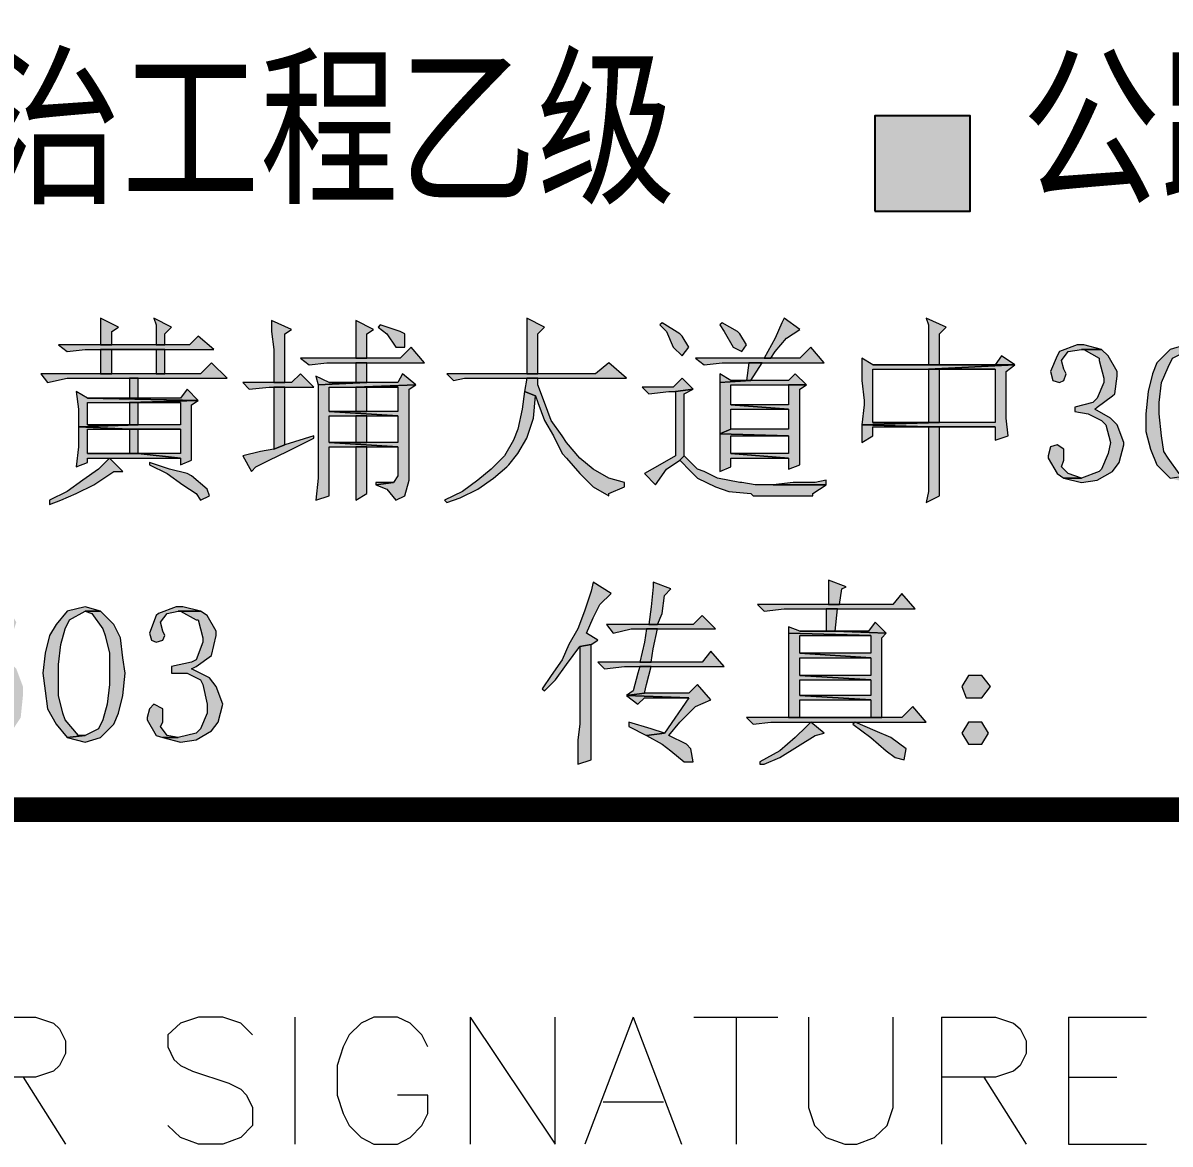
# Model space of a CAD drawing. Extents: x -9422388 to 15610651, y -1992469 to 953794.
# Drawn here: x -2433985 to -2432359, y -405087 to -403496 of the extents above; entities that cross this region are included whole.
import ezdxf

# ---------------------------------------------------------------- set-up
doc = ezdxf.new("R2010")
doc.units = 0
doc.header["$LTSCALE"] = 1000
doc.layers.add('PUB_TITLE', color=4, linetype='Continuous')
doc.styles.add('STYLE1', font='', dxfattribs={"width": 0.8})
doc.styles.get('STYLE1').set_extended_font_data('SimSun')

# ---------------------------------------------------------------- blocks, each defined once
blk = doc.blocks.new('AACI')
at = {"layer": 'PUB_TITLE'}
blk.add_hatch(color=256, dxfattribs=at).paths.add_polyline_path([(3832.3, 849.1), (3832.3, 984.1), (3697.3, 984.1), (3697.3, 849.1)])
h = blk.add_hatch(color=256, dxfattribs=at)
h.dxf.hatch_style = 1
h.paths.add_polyline_path([(2615.1, 678.2), (2624.5, 684.5), (2599.3, 697.1), (2599.3, 690.8), (2599.3, 659.3), (2615.1, 659.3)])
h.paths.add_polyline_path([(2690.6, 675), (2700, 684.5), (2674.9, 697.1), (2678, 687.6), (2678, 659.3), (2690.6, 659.3)])
h.paths.add_polyline_path([(2737.8, 671.9), (2725.2, 659.3), (2690.6, 659.3), (2678, 659.3), (2615.1, 659.3), (2599.3, 659.3), (2539.5, 659.3), (2552.1, 649.9), (2577.3, 653), (2599.3, 653), (2690.6, 653), (2759.8, 653)])
h.paths.add_polyline_path([(2615.1, 653), (2599.3, 653), (2599.3, 618.4), (2615.1, 618.4)])
h.paths.add_polyline_path([(2690.6, 653), (2678, 653), (2678, 618.4), (2690.6, 618.4)])
h.paths.add_polyline_path([(2756.7, 634.1), (2741, 618.4), (2690.6, 618.4), (2678, 618.4), (2615.1, 618.4), (2599.3, 618.4), (2514.4, 618.4), (2523.8, 605.8), (2552.1, 612.1), (2640.3, 612.1), (2652.8, 612.1), (2778.7, 612.1)])
h.paths.add_polyline_path([(2652.8, 612.1), (2640.3, 612.1), (2640.3, 583.8), (2652.8, 583.8)])
h.paths.add_polyline_path([(2580.5, 577.5), (2640.3, 577.5), (2737.8, 580.6), (2580.5, 583.8), (2564.7, 593.2), (2567.9, 568), (2567.9, 542.9), (2652.8, 546), (2580.5, 546)])
h.paths.add_polyline_path([(2652.8, 577.5), (2640.3, 577.5), (2640.3, 546), (2652.8, 546)], flags=17)
h.paths.add_polyline_path([(2728.4, 574.3), (2737.8, 580.6), (2640.3, 577.5), (2712.6, 577.5), (2712.6, 546), (2652.8, 546), (2567.9, 542.9), (2640.3, 539.7), (2712.6, 539.7), (2712.6, 505.1), (2652.8, 505.1), (2712.6, 498.8), (2712.6, 489.4), (2728.4, 495.7), (2728.4, 511.4), (2728.4, 536.6)])
h.paths.add_polyline_path([(2722.1, 596.4), (2712.6, 583.8), (2652.8, 583.8), (2640.3, 583.8), (2580.5, 583.8), (2737.8, 580.6)])
h.paths.add_polyline_path([(2580.5, 539.7), (2640.3, 539.7), (2567.9, 542.9), (2567.9, 514.5), (2564.7, 486.2), (2580.5, 492.5), (2580.5, 498.8), (2712.6, 498.8), (2652.8, 505.1), (2580.5, 505.1)])
h.paths.add_polyline_path([(2652.8, 539.7), (2640.3, 539.7), (2640.3, 505.1), (2652.8, 505.1)], flags=17)
h.paths.add_polyline_path([(2611.9, 498.8), (2596.2, 483.1), (2574.2, 467.3), (2552.1, 451.6), (2527, 439), (2527, 432.7), (2542.7, 439), (2564.7, 448.4), (2589.9, 461), (2618.2, 479.9), (2630.8, 479.9)])
h.paths.add_polyline_path([(2722.1, 476.8), (2696.9, 483.1), (2668.6, 492.5), (2668.6, 489.4), (2693.8, 476.8), (2715.8, 461), (2734.7, 448.4), (2741, 439), (2753.5, 445.3), (2750.4, 454.7), (2728.4, 473.6)])
h = blk.add_hatch(color=256, dxfattribs=at)
h.dxf.hatch_style = 1
h.paths.add_polyline_path([(2860.5, 675), (2870, 681.3), (2841.7, 693.9), (2841.7, 678.2), (2844.8, 653), (2844.8, 605.8), (2860.5, 605.8)])
h.paths.add_polyline_path([(2882.6, 618.4), (2870, 605.8), (2860.5, 605.8), (2844.8, 605.8), (2800.8, 605.8), (2810.2, 596.4), (2838.5, 599.5), (2844.8, 599.5), (2860.5, 599.5), (2901.5, 599.5)])
h.paths.add_polyline_path([(2860.5, 599.5), (2844.8, 599.5), (2844.8, 511.4), (2860.5, 517.7)])
h.paths.add_polyline_path([(2901.5, 527.1), (2901.5, 530.3), (2860.5, 517.7), (2844.8, 511.4), (2825.9, 508.2), (2800.8, 501.9), (2813.3, 479.9), (2819.6, 486.2), (2838.5, 495.7), (2863.7, 508.2)])
h.paths.add_polyline_path([(3039.9, 656.2), (3024.2, 640.4), (2977, 640.4), (2961.3, 640.4), (2882.6, 640.4), (2895.2, 631), (2920.3, 634.1), (2961.3, 634.1), (2977, 634.1), (3058.8, 634.1)])
h.paths.add_polyline_path([(2977, 675), (2986.4, 681.3), (2961.3, 693.9), (2961.3, 690.8), (2961.3, 662.4), (2961.3, 640.4), (2977, 640.4)])
h.paths.add_polyline_path([(3030.5, 675), (3024.2, 678.2), (2995.9, 687.6), (2992.7, 684.5), (3005.3, 675), (3017.9, 656.2), (3030.5, 656.2)])
h.paths.add_polyline_path([(2977, 634.1), (2961.3, 634.1), (2961.3, 605.8), (2977, 605.8)])
h.paths.add_polyline_path([(2977, 605.8), (2923.5, 605.8), (2904.6, 615.2), (2907.8, 602.7)], flags=17)
h.paths.add_polyline_path([(2923.5, 599.5), (2961.3, 599.5), (3046.2, 602.7), (3027.3, 618.4), (3021, 605.8), (2977, 605.8), (2907.8, 602.7), (2907.8, 580.6), (2907.8, 476.8), (2907.8, 470.5), (2904.6, 439), (2923.5, 445.3), (2923.5, 514.5), (2961.3, 514.5), (2977, 514.5), (3021, 514.5), (2923.5, 520.8), (2923.5, 558.6), (2961.3, 558.6), (2977, 558.6), (3021, 558.6), (2923.5, 564.9)])
h.paths.add_polyline_path([(3036.8, 596.4), (3046.2, 602.7), (2961.3, 599.5), (3021, 599.5), (3021, 564.9), (2977, 564.9), (2961.3, 564.9), (2923.5, 564.9), (3021, 558.6), (3021, 520.8), (2977, 520.8), (2961.3, 520.8), (2923.5, 520.8), (3021, 514.5), (3021, 473.6), (3014.8, 464.2), (2989.6, 461), (3005.3, 454.7), (3017.9, 439), (3030.5, 445.3), (3036.8, 467.3)], flags=17)
h.paths.add_polyline_path([(2977, 599.5), (2961.3, 599.5), (2961.3, 564.9), (2977, 564.9)], flags=16)
h.paths.add_polyline_path([(2977, 558.6), (2961.3, 558.6), (2961.3, 520.8), (2977, 520.8)], flags=16)
h.paths.add_polyline_path([(2977, 514.5), (2961.3, 514.5), (2961.3, 495.7), (2961.3, 467.3), (2961.3, 439), (2977, 448.4), (2977, 457.9), (2977, 486.2)], flags=16)
h.paths.add_polyline_path([(3014.8, 464.2), (2989.6, 464.2), (2989.6, 461)], flags=16)
h = blk.add_hatch(color=256, dxfattribs=at)
h.dxf.hatch_style = 1
h.paths.add_polyline_path([(3219.3, 675), (3228.7, 684.5), (3203.6, 697.1), (3203.6, 681.3), (3203.6, 653), (3203.6, 618.4), (3219.3, 618.4)])
h.paths.add_polyline_path([(3320, 634.1), (3301.1, 618.4), (3219.3, 618.4), (3203.6, 618.4), (3090.3, 618.4), (3099.7, 608.9), (3115.5, 612.1), (3203.6, 612.1), (3219.3, 612.1), (3345.2, 612.1)])
h.paths.add_polyline_path([(3219.3, 612.1), (3203.6, 612.1), (3200.4, 593.2), (3216.2, 586.9), (3219.3, 577.5), (3228.7, 552.3), (3241.3, 530.3), (3253.9, 505.1), (3260.2, 498.8), (3279.1, 476.8), (3298, 457.9), (3320, 445.3), (3320, 448.4), (3342, 457.9), (3342, 464.2), (3320, 470.5), (3298, 483.1), (3279.1, 498.8), (3260.2, 520.8), (3253.9, 530.3), (3238.2, 552.3), (3228.7, 577.5), (3219.3, 602.7)])
h.paths.add_polyline_path([(3216.2, 586.9), (3200.4, 593.2), (3197.3, 568), (3191, 539.7), (3184.7, 524), (3172.1, 501.9), (3153.2, 483.1), (3134.3, 467.3), (3112.3, 451.6), (3087.1, 439), (3090.3, 435.9), (3109.2, 442.2), (3134.3, 454.7), (3156.4, 470.5), (3175.2, 486.2), (3178.4, 489.4), (3191, 505.1), (3203.6, 527.1), (3213, 555.4)])
h = blk.add_hatch(color=256, dxfattribs=at)
h.dxf.hatch_style = 1
h.paths.add_polyline_path([(3505.7, 675), (3502.5, 678.2), (3480.5, 690.8), (3477.4, 687.6), (3483.7, 678.2), (3496.2, 656.2), (3508.8, 649.9), (3515.1, 659.3)])
h.paths.add_polyline_path([(3571.8, 668.7), (3590.7, 681.3), (3568.6, 697.1), (3565.5, 690.8), (3556, 668.7), (3540.3, 640.4), (3549.7, 640.4), (3556, 649.9)])
h.paths.add_polyline_path([(3606.4, 656.2), (3590.7, 640.4), (3549.7, 640.4), (3540.3, 640.4), (3442.7, 640.4), (3455.3, 631), (3480.5, 634.1), (3518.3, 634.1), (3537.2, 634.1), (3625.3, 634.1)])
h.paths.add_polyline_path([(3423.9, 671.9), (3420.7, 675), (3395.5, 690.8), (3392.4, 687.6), (3401.8, 678.2), (3411.3, 656.2), (3423.9, 643.6), (3433.3, 656.2)])
h.paths.add_polyline_path([(3423.9, 612.1), (3411.3, 599.5), (3367.2, 599.5), (3376.7, 590.1), (3405, 593.2), (3414.4, 593.2), (3439.6, 596.4)])
h.paths.add_polyline_path([(3427, 590.1), (3439.6, 596.4), (3414.4, 593.2), (3414.4, 501.9), (3392.4, 489.4), (3370.4, 476.8), (3386.1, 461), (3401.8, 483.1), (3420.7, 495.7), (3427, 501.9)])
h.paths.add_polyline_path([(3427, 501.9), (3420.7, 495.7), (3436.5, 479.9), (3445.9, 470.5), (3471.1, 457.9), (3490, 451.6), (3521.4, 448.4), (3524.6, 445.3), (3549.7, 445.3), (3578.1, 445.3), (3609.5, 445.3), (3609.5, 448.4), (3628.4, 461), (3552.9, 461), (3527.7, 461), (3508.8, 464.2), (3505.7, 464.2), (3474.2, 470.5), (3455.3, 479.9), (3445.9, 483.1)])
h.paths.add_polyline_path([(3493.1, 530.3), (3574.9, 530.3), (3477.4, 533.4), (3477.4, 508.2), (3477.4, 479.9), (3493.1, 486.2), (3493.1, 498.8), (3574.9, 498.8), (3493.1, 505.1)])
h.paths.add_polyline_path([(3493.1, 568), (3574.9, 568), (3493.1, 574.3), (3493.1, 602.7), (3574.9, 602.7), (3600.1, 602.7), (3584.4, 618.4), (3574.9, 608.9), (3521.4, 608.9), (3477.4, 605.8), (3477.4, 577.5), (3477.4, 549.2), (3477.4, 533.4), (3493.1, 539.7)])
h.paths.add_polyline_path([(3477.4, 618.4), (3477.4, 605.8), (3521.4, 608.9), (3493.1, 608.9)], flags=17)
h.paths.add_polyline_path([(3590.7, 596.4), (3600.1, 602.7), (3574.9, 602.7), (3574.9, 574.3), (3493.1, 574.3), (3574.9, 568), (3574.9, 539.7), (3493.1, 539.7), (3477.4, 533.4), (3574.9, 530.3), (3574.9, 505.1), (3493.1, 505.1), (3574.9, 498.8), (3574.9, 483.1), (3590.7, 489.4), (3590.7, 492.5), (3590.7, 517.7), (3590.7, 546)])
h.paths.add_polyline_path([(3628.4, 467.3), (3612.7, 464.2), (3581.2, 464.2), (3552.9, 461), (3628.4, 461)], flags=17)
h = blk.add_hatch(color=256, dxfattribs=at)
h.dxf.hatch_style = 1
h.paths.add_polyline_path([(3788.9, 675), (3798.4, 684.5), (3770, 697.1), (3773.2, 687.6), (3773.2, 662.4), (3773.2, 631), (3788.9, 631)])
h.paths.add_polyline_path([(3895.9, 631), (3788.9, 631), (3694.5, 631), (3678.8, 640.4), (3678.8, 634.1), (3678.8, 608.9), (3681.9, 580.6), (3681.9, 574.3), (3678.8, 546), (3788.9, 549.2), (3694.5, 549.2), (3694.5, 624.7), (3773.2, 624.7)])
h.paths.add_polyline_path([(3895.9, 631), (3773.2, 624.7), (3867.6, 624.7), (3867.6, 549.2), (3788.9, 549.2), (3678.8, 546), (3773.2, 542.9), (3867.6, 542.9), (3867.6, 524), (3886.5, 530.3), (3883.3, 555.4), (3883.3, 621.5)])
h.paths.add_polyline_path([(3877, 643.6), (3867.6, 631), (3895.9, 631)])
h.paths.add_polyline_path([(3788.9, 624.7), (3773.2, 624.7), (3773.2, 549.2), (3788.9, 549.2)], flags=17)
h.paths.add_polyline_path([(3788.9, 542.9), (3773.2, 542.9), (3773.2, 505.1), (3773.2, 473.6), (3773.2, 451.6), (3770, 435.9), (3788.9, 445.3), (3788.9, 451.6), (3788.9, 473.6), (3788.9, 501.9)])
h.paths.add_polyline_path([(3694.5, 542.9), (3773.2, 542.9), (3678.8, 546), (3678.8, 520.8), (3694.5, 530.3)])
h = blk.add_hatch(color=256, dxfattribs=at)
h.dxf.hatch_style = 1
h.paths.add_polyline_path([(4040.7, 621.5), (4028.1, 643.6), (4018.7, 653), (3993.5, 653), (4015.5, 640.4), (4015.5, 637.3), (4021.8, 612.1), (4021.8, 605.8), (4012.4, 583.8), (4006.1, 577.5), (3980.9, 571.2), (3980.9, 564.9), (3999.8, 561.7), (4018.7, 552.3), (4024.9, 546), (4031.2, 520.8), (4028.1, 505.1), (4018.7, 483.1), (4015.5, 479.9), (3990.3, 470.5), (3965.2, 470.5), (3990.3, 464.2), (4012.4, 467.3), (4034.4, 479.9), (4043.8, 492.5), (4050.1, 517.7), (4050.1, 520.8), (4040.7, 546), (4031.2, 555.4), (4009.2, 568), (4012.4, 571.2), (4034.4, 586.9), (4037.5, 590.1), (4040.7, 615.2)])
h.paths.add_polyline_path([(3962, 637.3), (3971.4, 649.9), (3990.3, 653), (4018.7, 653), (3993.5, 659.3), (3984, 659.3), (3958.9, 649.9), (3955.7, 643.6), (3946.3, 621.5), (3949.4, 608.9), (3958.9, 605.8), (3965.2, 608.9), (3968.3, 618.4), (3965.2, 624.7)])
h.paths.add_polyline_path([(3965.2, 495.7), (3965.2, 505.1), (3965.2, 511.4), (3955.7, 517.7), (3946.3, 514.5), (3943.1, 501.9), (3943.1, 498.8), (3955.7, 476.8), (3965.2, 470.5), (3990.3, 470.5), (3971.4, 476.8), (3962, 486.2)])
h.paths.add_polyline_path([(4103.6, 530.3), (4100.5, 561.7), (4100.5, 577.5), (4103.6, 605.8), (4113.1, 627.8), (4119.4, 640.4), (4138.2, 649.9), (4163.4, 653), (4138.2, 659.3), (4116.2, 653), (4097.3, 634.1), (4091, 618.4), (4084.7, 593.2), (4081.6, 561.7), (4081.6, 536.6), (4087.9, 511.4), (4097.3, 489.4), (4116.2, 470.5), (4138.2, 473.6), (4128.8, 476.8), (4113.1, 498.8), (4106.8, 508.2)])
h.paths.add_polyline_path([(4194.9, 561.7), (4194.9, 586.9), (4188.6, 612.1), (4179.2, 634.1), (4163.4, 653), (4138.2, 649.9), (4150.8, 646.7), (4166.6, 627.8), (4169.7, 618.4), (4172.9, 593.2), (4176, 561.7), (4176, 549.2), (4172.9, 520.8), (4166.6, 498.8), (4157.1, 486.2), (4138.2, 473.6), (4116.2, 470.5), (4138.2, 464.2), (4160.3, 470.5), (4179.2, 492.5), (4185.4, 508.2), (4191.7, 533.4)])
h.paths.add_polyline_path([(4238.9, 599.5), (4242.1, 615.2), (4248.4, 637.3), (4254.7, 643.6), (4276.7, 653), (4301.9, 653), (4276.7, 659.3), (4257.8, 656.2), (4235.8, 640.4), (4226.4, 624.7), (4223.2, 596.4), (4223.2, 574.3), (4235.8, 552.3), (4245.2, 546), (4270.4, 539.7), (4273.6, 539.7), (4298.7, 546), (4301.9, 549.2), (4273.6, 549.2), (4270.4, 549.2), (4248.4, 561.7), (4245.2, 571.2)])
h.paths.add_polyline_path([(4336.5, 590.1), (4330.2, 615.2), (4320.8, 637.3), (4301.9, 653), (4289.3, 653), (4308.2, 637.3), (4314.5, 621.5), (4317.6, 593.2), (4314.5, 590.1), (4305, 564.9), (4298.7, 558.6), (4273.6, 549.2), (4301.9, 549.2), (4317.6, 568), (4336.5, 574.3)])
h.paths.add_polyline_path([(4336.5, 574.3), (4317.6, 568), (4314.5, 539.7), (4308.2, 514.5), (4301.9, 492.5), (4289.3, 479.9), (4267.3, 470.5), (4276.7, 467.3), (4301.9, 476.8), (4317.6, 495.7), (4327.1, 517.7), (4333.4, 542.9)])
h = blk.add_hatch(color=256, dxfattribs=at)
h.dxf.hatch_style = 1
h.paths.add_polyline_path([(3537.2, 634.1), (3518.3, 634.1), (3515.1, 608.9), (3521.4, 608.9)])
h = blk.add_hatch(color=256, dxfattribs=at)
h.dxf.hatch_style = 1
h.paths.add_polyline_path([(3848.7, 190.4), (3829.8, 190.4), (3820.4, 174.7), (3826.7, 158.9), (3848.7, 158.9), (3861.3, 174.7)])
h.paths.add_polyline_path([(3848.7, 124.3), (3829.8, 124.3), (3820.4, 108.6), (3829.8, 92.8), (3848.7, 92.8), (3858.2, 108.6)])
h.paths.add_polyline_path([(3631.6, 325.7), (3631.6, 319.4), (3631.6, 291.1), (3647.3, 291.1), (3650.5, 313.1), (3656.7, 316.3)])
h.paths.add_polyline_path([(3735.4, 306.8), (3722.8, 291.1), (3647.3, 291.1), (3631.6, 291.1), (3530.9, 291.1), (3540.3, 281.7), (3568.6, 284.8), (3628.4, 284.8), (3644.2, 284.8), (3754.3, 284.8)])
h.paths.add_polyline_path([(3644.2, 284.8), (3628.4, 284.8), (3628.4, 253.3), (3590.7, 253.3), (3641, 253.3)])
h.paths.add_polyline_path([(3697.7, 265.9), (3688.2, 253.3), (3641, 253.3), (3713.4, 250.2)])
h.paths.add_polyline_path([(3574.9, 259.6), (3574.9, 250.2), (3691.4, 247), (3691.4, 221.9), (3590.7, 221.9), (3691.4, 215.6), (3691.4, 190.4), (3590.7, 190.4), (3691.4, 184.1), (3691.4, 162.1), (3590.7, 162.1), (3691.4, 155.8), (3691.4, 130.6), (3590.7, 130.6), (3574.9, 130.6), (3707.1, 130.6), (3707.1, 243.9), (3713.4, 250.2), (3641, 253.3), (3590.7, 253.3)])
h.paths.add_polyline_path([(3574.9, 250.2), (3574.9, 231.3), (3574.9, 206.1), (3574.9, 171.5), (3574.9, 130.6), (3590.7, 130.6), (3590.7, 155.8), (3691.4, 155.8), (3590.7, 162.1), (3590.7, 184.1), (3691.4, 184.1), (3590.7, 190.4), (3590.7, 215.6), (3691.4, 215.6), (3590.7, 221.9), (3590.7, 247), (3691.4, 247)], flags=17)
h.paths.add_polyline_path([(3751.2, 146.3), (3735.4, 130.6), (3707.1, 130.6), (3574.9, 130.6), (3515.1, 130.6), (3524.6, 121.2), (3549.7, 124.3), (3770, 124.3)])
h.paths.add_polyline_path([(3606.4, 124.3), (3600.1, 118), (3584.4, 102.3), (3562.3, 83.4), (3534, 67.7), (3534, 64.5), (3540.3, 64.5), (3562.3, 74), (3587.5, 89.7), (3612.7, 105.4), (3625.3, 108.6)])
h.paths.add_polyline_path([(3669.3, 124.3), (3666.2, 121.2), (3691.4, 102.3), (3713.4, 83.4), (3726, 74), (3738.6, 70.8), (3741.7, 86.5), (3719.7, 102.3), (3697.7, 111.7)])
h = blk.add_hatch(color=256, dxfattribs=at)
h.dxf.hatch_style = 1
h.paths.add_polyline_path([(2715.8, 287.9), (2706.3, 287.9), (2681.2, 278.5), (2678, 275.4), (2668.6, 250.2), (2671.7, 240.7), (2678, 237.6), (2687.5, 240.7), (2690.6, 247), (2687.5, 253.3), (2684.3, 265.9), (2693.8, 278.5), (2709.5, 281.7), (2741, 281.7)])
h.paths.add_polyline_path([(2741, 281.7), (2709.5, 281.7), (2712.6, 281.7), (2734.7, 269.1), (2737.8, 269.1), (2744.1, 243.9), (2744.1, 237.6), (2734.7, 212.4), (2728.4, 209.3), (2700, 203), (2700, 193.5), (2722.1, 193.5), (2741, 184.1), (2744.1, 177.8), (2750.4, 149.5), (2750.4, 136.9), (2741, 114.9), (2734.7, 108.6), (2709.5, 102.3), (2687.5, 102.3), (2712.6, 96), (2734.7, 99.1), (2756.7, 111.7), (2766.1, 124.3), (2772.4, 149.5), (2763, 174.7), (2753.5, 187.2), (2728.4, 199.8), (2734.7, 203), (2756.7, 218.7), (2763, 247), (2763, 253.3), (2750.4, 275.4)])
h.paths.add_polyline_path([(2674.9, 149.5), (2668.6, 143.2), (2665.4, 130.6), (2665.4, 127.4), (2678, 105.4), (2687.5, 102.3), (2709.5, 102.3), (2693.8, 105.4), (2684.3, 118), (2687.5, 124.3), (2687.5, 133.7), (2687.5, 143.2)])
h.paths.add_polyline_path([(2577.3, 287.9), (2552.1, 281.7), (2536.4, 262.8), (2527, 247), (2520.7, 221.9), (2517.5, 193.5), (2520.7, 168.4), (2523.8, 143.2), (2536.4, 121.2), (2552.1, 102.3), (2577.3, 105.4), (2567.9, 105.4), (2549, 127.4), (2545.8, 136.9), (2539.5, 162.1), (2539.5, 193.5), (2539.5, 206.1), (2542.7, 234.4), (2549, 256.5), (2555.3, 269.1), (2577.3, 281.7), (2599.3, 281.7)])
h.paths.add_polyline_path([(2599.3, 281.7), (2577.3, 281.7), (2586.8, 278.5), (2602.5, 256.5), (2605.6, 247), (2611.9, 221.9), (2611.9, 193.5), (2611.9, 177.8), (2608.8, 149.5), (2602.5, 127.4), (2596.2, 114.9), (2577.3, 105.4), (2552.1, 102.3), (2577.3, 96), (2599.3, 102.3), (2618.2, 121.2), (2624.5, 136.9), (2630.8, 162.1), (2634, 193.5), (2630.8, 215.6), (2627.7, 243.9), (2618.2, 262.8)])
h.paths.add_polyline_path([(2445.1, 287.9), (2438.8, 287.9), (2442, 281.7), (2454.6, 278.5), (2457.7, 272.2), (2457.7, 269.1), (2457.7, 262.8), (2460.9, 256.5), (2467.2, 250.2), (2476.6, 256.5), (2479.8, 265.9), (2470.3, 281.7)])
h.paths.add_polyline_path([(2438.8, 287.9), (2413.7, 281.7), (2394.8, 262.8), (2385.3, 240.7), (2379.1, 215.6), (2375.9, 184.1), (2397.9, 190.4), (2397.9, 221.9), (2401.1, 247), (2410.5, 265.9), (2420, 275.4), (2442, 281.7)])
h.paths.add_polyline_path([(2438.8, 218.7), (2416.8, 212.4), (2413.7, 209.3), (2438.8, 206.1), (2460.9, 193.5), (2467.2, 187.2), (2473.5, 162.1), (2470.3, 133.7), (2464, 114.9), (2460.9, 111.7), (2438.8, 102.3), (2410.5, 102.3), (2435.7, 96), (2451.4, 96), (2473.5, 111.7), (2486, 130.6), (2489.2, 162.1), (2489.2, 174.7), (2479.8, 199.8), (2467.2, 212.4)])
h.paths.add_polyline_path([(2413.7, 209.3), (2397.9, 190.4), (2375.9, 184.1), (2375.9, 165.2), (2382.2, 140), (2391.6, 118), (2410.5, 102.3), (2438.8, 102.3), (2429.4, 102.3), (2407.4, 121.2), (2397.9, 143.2), (2397.9, 171.5), (2401.1, 180.9), (2416.8, 199.8), (2438.8, 206.1)])
h.paths.add_polyline_path([(2303.5, 287.9), (2297.2, 287.9), (2284.6, 275.4), (2262.6, 272.2), (2253.2, 272.2), (2253.2, 265.9), (2272.1, 265.9), (2281.5, 262.8), (2284.6, 256.5), (2284.6, 121.2), (2278.3, 108.6), (2262.6, 105.4), (2253.2, 105.4), (2253.2, 96), (2335, 96), (2335, 105.4), (2322.4, 105.4), (2306.7, 108.6), (2303.5, 121.2)])
h.paths.add_polyline_path([(2146.2, 287.9), (2136.7, 287.9), (2114.7, 278.5), (2108.4, 275.4), (2099, 250.2), (2102.1, 240.7), (2111.6, 237.6), (2117.8, 240.7), (2121, 247), (2117.8, 253.3), (2117.8, 265.9), (2124.1, 278.5), (2143, 281.7), (2171.3, 281.7)])
h.paths.add_polyline_path([(2171.3, 281.7), (2143, 281.7), (2146.2, 281.7), (2168.2, 269.1), (2174.5, 243.9), (2174.5, 237.6), (2165.1, 212.4), (2158.8, 209.3), (2133.6, 203), (2133.6, 193.5), (2152.5, 193.5), (2174.5, 184.1), (2177.6, 177.8), (2183.9, 149.5), (2183.9, 136.9), (2174.5, 114.9), (2168.2, 108.6), (2143, 102.3), (2117.8, 102.3), (2143, 96), (2165.1, 99.1), (2187.1, 111.7), (2196.5, 124.3), (2202.8, 149.5), (2193.4, 174.7), (2187.1, 187.2), (2161.9, 199.8), (2168.2, 203), (2187.1, 218.7), (2190.2, 218.7), (2196.5, 247), (2196.5, 253.3), (2180.8, 275.4)])
h.paths.add_polyline_path([(2108.4, 149.5), (2099, 143.2), (2095.8, 130.6), (2095.8, 127.4), (2111.6, 105.4), (2117.8, 102.3), (2143, 102.3), (2124.1, 105.4), (2114.7, 118), (2117.8, 124.3), (2121, 133.7), (2117.8, 143.2)])
h.paths.add_polyline_path([(2007.7, 287.9), (1985.7, 281.7), (1966.8, 262.8), (1960.5, 247), (1951.1, 221.9), (1951.1, 193.5), (1951.1, 168.4), (1957.3, 143.2), (1966.8, 121.2), (1985.7, 102.3), (2007.7, 105.4), (1998.3, 105.4), (1982.5, 127.4), (1976.2, 136.9), (1973.1, 162.1), (1969.9, 193.5), (1969.9, 206.1), (1973.1, 234.4), (1982.5, 256.5), (1988.8, 269.1), (2007.7, 281.7), (2029.7, 281.7)])
h.paths.add_polyline_path([(2029.7, 281.7), (2007.7, 281.7), (2020.3, 278.5), (2036, 256.5), (2039.2, 247), (2042.3, 221.9), (2045.5, 193.5), (2045.5, 177.8), (2042.3, 149.5), (2036, 127.4), (2026.6, 114.9), (2007.7, 105.4), (1985.7, 102.3), (2007.7, 96), (2029.7, 102.3), (2048.6, 121.2), (2054.9, 136.9), (2061.2, 162.1), (2064.3, 193.5), (2064.3, 215.6), (2058.1, 243.9), (2048.6, 262.8)])
h.paths.add_polyline_path([(1866.1, 287.9), (1847.2, 287.9), (1825.2, 275.4), (1818.9, 269.1), (1812.6, 243.9), (1822, 218.7), (1822, 215.6), (1844.1, 199.8), (1834.6, 193.5), (1815.7, 174.7), (1812.6, 168.4), (1806.3, 143.2), (1809.4, 130.6), (1825.2, 108.6), (1837.8, 99.1), (1866.1, 102.3), (1856.6, 102.3), (1834.6, 111.7), (1831.5, 118), (1822, 143.2), (1822, 146.3), (1831.5, 171.5), (1831.5, 174.7), (1850.3, 193.5), (1885, 199.8), (1891.3, 203), (1875.5, 203), (1859.8, 209.3), (1840.9, 225), (1837.8, 225), (1828.3, 247), (1834.6, 272.2), (1840.9, 275.4), (1866.1, 281.7), (1891.3, 284.8)])
h.paths.add_polyline_path([(1891.3, 284.8), (1866.1, 281.7), (1872.4, 281.7), (1894.4, 269.1), (1903.8, 243.9), (1894.4, 218.7), (1875.5, 203), (1891.3, 203), (1910.1, 218.7), (1919.6, 243.9), (1916.4, 253.3), (1903.8, 275.4)])
h.paths.add_polyline_path([(1885, 199.8), (1850.3, 193.5), (1872.4, 184.1), (1891.3, 168.4), (1897.6, 165.2), (1903.8, 140), (1903.8, 136.9), (1894.4, 111.7), (1891.3, 108.6), (1866.1, 102.3), (1837.8, 99.1), (1862.9, 96), (1881.8, 96), (1903.8, 108.6), (1913.3, 121.2), (1919.6, 146.3), (1919.6, 149.5), (1910.1, 174.7), (1907, 180.9)])
h.paths.add_polyline_path([(1721.3, 287.9), (1711.9, 287.9), (1686.7, 278.5), (1683.6, 275.4), (1674.1, 250.2), (1677.3, 240.7), (1683.6, 237.6), (1693, 240.7), (1696.1, 247), (1693, 253.3), (1689.8, 265.9), (1699.3, 278.5), (1715, 281.7), (1746.5, 281.7)])
h.paths.add_polyline_path([(1746.5, 281.7), (1715, 281.7), (1721.3, 281.7), (1740.2, 269.1), (1743.3, 269.1), (1749.6, 243.9), (1749.6, 237.6), (1740.2, 212.4), (1733.9, 209.3), (1708.7, 203), (1708.7, 193.5), (1727.6, 193.5), (1746.5, 184.1), (1752.8, 177.8), (1755.9, 149.5), (1755.9, 136.9), (1746.5, 114.9), (1743.3, 108.6), (1715, 102.3), (1693, 102.3), (1718.2, 96), (1740.2, 99.1), (1762.2, 111.7), (1771.7, 124.3), (1778, 149.5), (1768.5, 174.7), (1759.1, 187.2), (1733.9, 199.8), (1740.2, 203), (1762.2, 218.7), (1768.5, 247), (1768.5, 253.3), (1755.9, 275.4)])
h.paths.add_polyline_path([(1680.4, 149.5), (1674.1, 143.2), (1671, 130.6), (1671, 127.4), (1683.6, 105.4), (1693, 102.3), (1715, 102.3), (1699.3, 105.4), (1689.8, 118), (1693, 124.3), (1693, 133.7), (1693, 143.2)])
h.paths.add_polyline_path([(1529.4, 322.6), (1523.1, 316.3), (1532.5, 303.7), (1548.2, 281.7), (1560.8, 259.6), (1567.1, 247), (1573.4, 221.9), (1573.4, 193.5), (1573.4, 184.1), (1570.3, 155.8), (1560.8, 130.6), (1554.5, 118), (1541.9, 96), (1523.1, 74), (1529.4, 67.7), (1545.1, 83.4), (1560.8, 105.4), (1573.4, 127.4), (1579.7, 143.2), (1586, 168.4), (1589.1, 193.5), (1589.1, 209.3), (1582.9, 237.6), (1573.4, 262.8), (1564, 278.5), (1548.2, 300.5)])
h.paths.add_polyline_path([(1441.2, 287.9), (1416.1, 281.7), (1400.3, 262.8), (1390.9, 247), (1384.6, 221.9), (1381.4, 193.5), (1384.6, 168.4), (1387.7, 143.2), (1400.3, 121.2), (1416.1, 102.3), (1441.2, 105.4), (1431.8, 105.4), (1412.9, 127.4), (1409.8, 136.9), (1403.5, 162.1), (1403.5, 193.5), (1403.5, 206.1), (1406.6, 234.4), (1412.9, 256.5), (1419.2, 269.1), (1441.2, 281.7), (1463.3, 281.7)])
h.paths.add_polyline_path([(1463.3, 281.7), (1441.2, 281.7), (1450.7, 278.5), (1466.4, 256.5), (1469.6, 247), (1475.9, 221.9), (1475.9, 193.5), (1475.9, 177.8), (1472.7, 149.5), (1466.4, 127.4), (1460.1, 114.9), (1441.2, 105.4), (1416.1, 102.3), (1441.2, 96), (1463.3, 102.3), (1482.1, 121.2), (1488.4, 136.9), (1494.7, 162.1), (1497.9, 193.5), (1494.7, 215.6), (1491.6, 243.9), (1482.1, 262.8)])
h.paths.add_polyline_path([(1296.5, 287.9), (1287, 287.9), (1261.9, 278.5), (1252.4, 265.9), (1246.1, 240.7), (1249.3, 228.2), (1258.7, 225), (1268.1, 228.2), (1268.1, 237.6), (1265, 243.9), (1261.9, 256.5), (1271.3, 275.4), (1293.3, 281.7), (1324.8, 284.8)])
h.paths.add_polyline_path([(1324.8, 284.8), (1293.3, 281.7), (1296.5, 281.7), (1318.5, 272.2), (1321.6, 269.1), (1327.9, 240.7), (1327.9, 234.4), (1318.5, 209.3), (1312.2, 196.7), (1293.3, 174.7), (1277.6, 155.8), (1258.7, 136.9), (1255.6, 133.7), (1239.8, 111.7), (1252.4, 114.9), (1255.6, 118), (1274.4, 140), (1283.9, 149.5), (1299.6, 168.4), (1324.8, 190.4), (1327.9, 193.5), (1343.7, 215.6), (1350, 243.9), (1346.8, 253.3), (1337.4, 275.4)])
h.paths.add_polyline_path([(1350, 146.3), (1343.7, 146.3), (1334.2, 121.2), (1318.5, 114.9), (1252.4, 114.9), (1239.8, 111.7), (1239.8, 96), (1343.7, 96)])
h.paths.add_polyline_path([(1154.9, 287.9), (1132.8, 281.7), (1113.9, 262.8), (1107.6, 247), (1101.4, 221.9), (1098.2, 193.5), (1098.2, 168.4), (1104.5, 143.2), (1113.9, 121.2), (1132.8, 102.3), (1154.9, 105.4), (1145.4, 105.4), (1129.7, 127.4), (1126.5, 136.9), (1120.2, 162.1), (1117.1, 193.5), (1117.1, 206.1), (1123.4, 234.4), (1129.7, 256.5), (1136, 269.1), (1154.9, 281.7), (1180, 281.7)])
h.paths.add_polyline_path([(1180, 281.7), (1154.9, 281.7), (1167.4, 278.5), (1183.2, 256.5), (1186.3, 247), (1189.5, 221.9), (1192.6, 193.5), (1192.6, 177.8), (1189.5, 149.5), (1183.2, 127.4), (1176.9, 114.9), (1154.9, 105.4), (1132.8, 102.3), (1154.9, 96), (1176.9, 102.3), (1195.8, 121.2), (1205.2, 136.9), (1211.5, 162.1), (1211.5, 193.5), (1211.5, 215.6), (1205.2, 243.9), (1195.8, 262.8)])
h.paths.add_polyline_path([(1066.7, 322.6), (1047.9, 303.7), (1032.1, 284.8), (1019.5, 262.8), (1013.2, 247), (1006.9, 221.9), (1003.8, 193.5), (1003.8, 180.9), (1010.1, 152.6), (1019.5, 127.4), (1029, 108.6), (1044.7, 89.7), (1066.7, 67.7), (1069.9, 74), (1060.4, 86.5), (1044.7, 108.6), (1032.1, 130.6), (1029, 143.2), (1022.7, 168.4), (1019.5, 193.5), (1019.5, 206.1), (1022.7, 234.4), (1032.1, 259.6), (1038.4, 272.2), (1054.1, 294.2), (1069.9, 316.3)])
h = blk.add_hatch(color=256, dxfattribs=at)
h.dxf.hatch_style = 1
h.paths.add_polyline_path([(3383, 322.6), (3383, 316.3), (3379.8, 287.9), (3376.7, 262.8), (3389.2, 262.8), (3395.5, 278.5), (3398.7, 303.7), (3408.1, 313.1)])
h.paths.add_polyline_path([(3298, 322.6), (3294.8, 310), (3285.4, 281.7), (3276, 256.5), (3263.4, 234.4), (3253.9, 212.4), (3238.2, 190.4), (3225.6, 171.5), (3228.7, 168.4), (3244.5, 184.1), (3260.2, 206.1), (3279.1, 231.3), (3294.8, 234.4), (3304.3, 240.7), (3288.5, 250.2), (3298, 272.2), (3307.4, 291.1), (3323.2, 306.8)])
h.paths.add_polyline_path([(3452.2, 275.4), (3439.6, 262.8), (3389.2, 262.8), (3376.7, 262.8), (3316.9, 262.8), (3326.3, 250.2), (3351.5, 256.5), (3373.5, 256.5), (3389.2, 256.5), (3471.1, 256.5)])
h.paths.add_polyline_path([(3389.2, 256.5), (3373.5, 256.5), (3370.4, 237.6), (3364.1, 209.3), (3379.8, 209.3), (3383, 228.2)])
h.paths.add_polyline_path([(3294.8, 234.4), (3279.1, 231.3), (3279.1, 121.2), (3276, 99.1), (3276, 64.5), (3294.8, 70.8), (3294.8, 102.3), (3294.8, 124.3)])
h.paths.add_polyline_path([(3464.8, 225), (3452.2, 209.3), (3379.8, 209.3), (3364.1, 209.3), (3304.3, 209.3), (3313.7, 199.8), (3342, 203), (3364.1, 203), (3379.8, 203), (3483.7, 203)])
h.paths.add_polyline_path([(3379.8, 203), (3364.1, 203), (3360.9, 193.5), (3354.6, 168.4), (3345.2, 162.1), (3370.4, 165.2), (3373.5, 177.8)])
h.paths.add_polyline_path([(3445.9, 177.8), (3433.3, 165.2), (3370.4, 165.2), (3345.2, 162.1), (3433.3, 158.9), (3398.7, 108.6), (3373.5, 105.4), (3395.5, 92.8), (3408.1, 83.4), (3427, 67.7), (3439.6, 67.7), (3436.5, 86.5), (3430.2, 92.8), (3405, 105.4), (3420.7, 124.3), (3439.6, 143.2), (3442.7, 146.3), (3464.8, 155.8)])
h.paths.add_polyline_path([(3345.2, 162.1), (3360.9, 149.5), (3370.4, 158.9), (3433.3, 158.9)], flags=17)
h.paths.add_polyline_path([(3348.3, 124.3), (3348.3, 118), (3373.5, 105.4), (3398.7, 108.6), (3379.8, 114.9)], flags=17)
for points in [[(0, 4000), (6000, 4000), (6000, 0), (0, 0)], [(3697.3, 849.1), (3832.3, 849.1), (3832.3, 984.1), (3697.3, 984.1)]]:
    blk.add_lwpolyline(points, close=True, dxfattribs=at)
at = {"layer": 'PUB_TITLE', "lineweight": 0}
for points in [[(2599.3, 697.1), (2599.3, 690.8), (2599.3, 659.3), (2615.1, 659.3), (2615.1, 678.2), (2624.5, 684.5)], [(2674.9, 697.1), (2678, 687.6), (2678, 659.3), (2690.6, 659.3), (2690.6, 675), (2700, 684.5)], [(2841.7, 693.9), (2841.7, 678.2), (2844.8, 653), (2844.8, 605.8), (2860.5, 605.8), (2860.5, 675), (2870, 681.3)], [(2961.3, 693.9), (2961.3, 690.8), (2961.3, 662.4), (2961.3, 640.4), (2977, 640.4), (2977, 675), (2986.4, 681.3)], [(2995.9, 687.6), (2992.7, 684.5), (3005.3, 675), (3017.9, 656.2), (3030.5, 656.2), (3030.5, 675), (3024.2, 678.2)], [(3203.6, 697.1), (3203.6, 681.3), (3203.6, 653), (3203.6, 618.4), (3219.3, 618.4), (3219.3, 675), (3228.7, 684.5)], [(3395.5, 690.8), (3392.4, 687.6), (3401.8, 678.2), (3411.3, 656.2), (3423.9, 643.6), (3433.3, 656.2), (3423.9, 671.9), (3420.7, 675)], [(3480.5, 690.8), (3477.4, 687.6), (3483.7, 678.2), (3496.2, 656.2), (3508.8, 649.9), (3515.1, 659.3), (3505.7, 675), (3502.5, 678.2)], [(3568.6, 697.1), (3565.5, 690.8), (3556, 668.7), (3540.3, 640.4), (3549.7, 640.4), (3556, 649.9), (3571.8, 668.7), (3590.7, 681.3)], [(3770, 697.1), (3773.2, 687.6), (3773.2, 662.4), (3773.2, 631), (3694.5, 631), (3788.9, 631), (3788.9, 675), (3798.4, 684.5)], [(2737.8, 671.9), (2725.2, 659.3), (2690.6, 659.3), (2678, 659.3), (2615.1, 659.3), (2599.3, 659.3), (2539.5, 659.3), (2552.1, 649.9), (2577.3, 653), (2599.3, 653), (2690.6, 653), (2759.8, 653)], [(2599.3, 653), (2599.3, 618.4), (2615.1, 618.4), (2615.1, 653), (2678, 653)], [(2690.6, 653), (2599.3, 653), (2678, 653), (2678, 618.4), (2690.6, 618.4)], [(3039.9, 656.2), (3024.2, 640.4), (2977, 640.4), (2961.3, 640.4), (2882.6, 640.4), (2895.2, 631), (2920.3, 634.1), (2961.3, 634.1), (2977, 634.1), (3058.8, 634.1)], [(3606.4, 656.2), (3590.7, 640.4), (3549.7, 640.4), (3540.3, 640.4), (3442.7, 640.4), (3455.3, 631), (3480.5, 634.1), (3518.3, 634.1), (3537.2, 634.1), (3625.3, 634.1)], [(3993.5, 659.3), (3984, 659.3), (3958.9, 649.9), (3955.7, 643.6), (3946.3, 621.5), (3949.4, 608.9), (3958.9, 605.8), (3965.2, 608.9), (3968.3, 618.4), (3965.2, 624.7), (3962, 637.3), (3971.4, 649.9), (3990.3, 653), (4018.7, 653)], [(4018.7, 653), (3990.3, 653), (3993.5, 653), (4015.5, 640.4), (4015.5, 637.3), (4021.8, 612.1), (4021.8, 605.8), (4012.4, 583.8), (4006.1, 577.5), (3980.9, 571.2), (3980.9, 564.9), (3999.8, 561.7), (4018.7, 552.3), (4024.9, 546), (4031.2, 520.8), (4028.1, 505.1), (4018.7, 483.1), (4015.5, 479.9), (3990.3, 470.5), (3965.2, 470.5), (3990.3, 464.2), (4012.4, 467.3), (4034.4, 479.9), (4043.8, 492.5), (4050.1, 517.7), (4050.1, 520.8), (4040.7, 546), (4031.2, 555.4), (4009.2, 568), (4012.4, 571.2), (4034.4, 586.9), (4037.5, 590.1), (4040.7, 615.2), (4040.7, 621.5), (4028.1, 643.6)], [(4138.2, 659.3), (4116.2, 653), (4097.3, 634.1), (4091, 618.4), (4084.7, 593.2), (4081.6, 561.7), (4081.6, 536.6), (4087.9, 511.4), (4097.3, 489.4), (4116.2, 470.5), (4138.2, 473.6), (4128.8, 476.8), (4113.1, 498.8), (4106.8, 508.2), (4103.6, 530.3), (4100.5, 561.7), (4100.5, 577.5), (4103.6, 605.8), (4113.1, 627.8), (4119.4, 640.4), (4138.2, 649.9), (4163.4, 653)], [(3678.8, 640.4), (3678.8, 634.1), (3678.8, 608.9), (3681.9, 580.6), (3681.9, 574.3), (3678.8, 546), (3788.9, 549.2), (3694.5, 549.2), (3694.5, 624.7), (3773.2, 624.7), (3895.9, 631), (3788.9, 631), (3694.5, 631)], [(3877, 643.6), (3867.6, 631), (3788.9, 631), (3895.9, 631)], [(2756.7, 634.1), (2741, 618.4), (2690.6, 618.4), (2678, 618.4), (2615.1, 618.4), (2599.3, 618.4), (2514.4, 618.4), (2523.8, 605.8), (2552.1, 612.1), (2640.3, 612.1), (2652.8, 612.1), (2778.7, 612.1)], [(2882.6, 618.4), (2870, 605.8), (2860.5, 605.8), (2844.8, 605.8), (2800.8, 605.8), (2810.2, 596.4), (2838.5, 599.5), (2844.8, 599.5), (2860.5, 599.5), (2901.5, 599.5)], [(3027.3, 618.4), (3021, 605.8), (2977, 605.8), (2907.8, 602.7), (2907.8, 580.6), (2907.8, 476.8), (2907.8, 470.5), (2904.6, 439), (2923.5, 445.3), (2923.5, 514.5), (2961.3, 514.5), (2977, 514.5), (3021, 514.5), (2923.5, 520.8), (2923.5, 558.6), (2961.3, 558.6), (2977, 558.6), (3021, 558.6), (2923.5, 564.9), (2923.5, 599.5), (2961.3, 599.5), (3046.2, 602.7)], [(2977, 634.1), (2961.3, 634.1), (2961.3, 605.8), (2923.5, 605.8), (2977, 605.8)], [(3320, 634.1), (3301.1, 618.4), (3219.3, 618.4), (3203.6, 618.4), (3090.3, 618.4), (3099.7, 608.9), (3115.5, 612.1), (3203.6, 612.1), (3219.3, 612.1), (3345.2, 612.1)], [(3477.4, 618.4), (3477.4, 605.8), (3521.4, 608.9), (3493.1, 608.9)], [(3584.4, 618.4), (3574.9, 608.9), (3521.4, 608.9), (3477.4, 605.8), (3477.4, 577.5), (3477.4, 549.2), (3477.4, 533.4), (3493.1, 539.7), (3493.1, 568), (3574.9, 568), (3493.1, 574.3), (3493.1, 602.7), (3574.9, 602.7), (3600.1, 602.7)], [(3537.2, 634.1), (3518.3, 634.1), (3515.1, 608.9), (3493.1, 608.9), (3521.4, 608.9)], [(3895.9, 631), (3773.2, 624.7), (3867.6, 624.7), (3867.6, 549.2), (3788.9, 549.2), (3678.8, 546), (3773.2, 542.9), (3867.6, 542.9), (3867.6, 524), (3886.5, 530.3), (3883.3, 555.4), (3883.3, 621.5)], [(3773.2, 624.7), (3773.2, 549.2), (3694.5, 549.2), (3788.9, 549.2), (3788.9, 624.7), (3867.6, 624.7)], [(2652.8, 612.1), (2640.3, 612.1), (2640.3, 583.8), (2652.8, 583.8)], [(2904.6, 615.2), (2907.8, 602.7), (2977, 605.8), (2923.5, 605.8)], [(3046.2, 602.7), (2961.3, 599.5), (3021, 599.5), (3021, 564.9), (2977, 564.9), (2961.3, 564.9), (2923.5, 564.9), (3021, 558.6), (3021, 520.8), (2977, 520.8), (2961.3, 520.8), (2923.5, 520.8), (3021, 514.5), (3021, 473.6), (3014.8, 464.2), (2989.6, 461), (3005.3, 454.7), (3017.9, 439), (3030.5, 445.3), (3036.8, 467.3), (3036.8, 596.4)], [(3219.3, 612.1), (3203.6, 612.1), (3200.4, 593.2), (3216.2, 586.9), (3219.3, 577.5), (3228.7, 552.3), (3241.3, 530.3), (3253.9, 505.1), (3260.2, 498.8), (3279.1, 476.8), (3298, 457.9), (3320, 445.3), (3320, 448.4), (3342, 457.9), (3342, 464.2), (3320, 470.5), (3298, 483.1), (3279.1, 498.8), (3260.2, 520.8), (3253.9, 530.3), (3238.2, 552.3), (3228.7, 577.5), (3219.3, 602.7)], [(3423.9, 612.1), (3411.3, 599.5), (3367.2, 599.5), (3376.7, 590.1), (3405, 593.2), (3414.4, 593.2), (3439.6, 596.4)], [(3600.1, 602.7), (3574.9, 602.7), (3574.9, 574.3), (3493.1, 574.3), (3574.9, 568), (3574.9, 539.7), (3493.1, 539.7), (3477.4, 533.4), (3574.9, 530.3), (3574.9, 505.1), (3493.1, 505.1), (3574.9, 498.8), (3574.9, 483.1), (3590.7, 489.4), (3590.7, 492.5), (3590.7, 517.7), (3590.7, 546), (3590.7, 596.4)], [(2564.7, 593.2), (2567.9, 568), (2567.9, 542.9), (2652.8, 546), (2580.5, 546), (2580.5, 577.5), (2640.3, 577.5), (2737.8, 580.6), (2580.5, 583.8)], [(2722.1, 596.4), (2712.6, 583.8), (2652.8, 583.8), (2640.3, 583.8), (2580.5, 583.8), (2737.8, 580.6)], [(2860.5, 599.5), (2844.8, 599.5), (2844.8, 511.4), (2860.5, 517.7)], [(2961.3, 599.5), (2961.3, 564.9), (2977, 564.9), (2977, 599.5), (3021, 599.5)], [(3200.4, 593.2), (3197.3, 568), (3191, 539.7), (3184.7, 524), (3172.1, 501.9), (3153.2, 483.1), (3134.3, 467.3), (3112.3, 451.6), (3087.1, 439), (3090.3, 435.9), (3109.2, 442.2), (3134.3, 454.7), (3156.4, 470.5), (3175.2, 486.2), (3178.4, 489.4), (3191, 505.1), (3203.6, 527.1), (3213, 555.4), (3216.2, 586.9)], [(3439.6, 596.4), (3414.4, 593.2), (3414.4, 501.9), (3392.4, 489.4), (3370.4, 476.8), (3386.1, 461), (3401.8, 483.1), (3420.7, 495.7), (3427, 501.9), (3427, 590.1)], [(2737.8, 580.6), (2640.3, 577.5), (2712.6, 577.5), (2712.6, 546), (2652.8, 546), (2567.9, 542.9), (2640.3, 539.7), (2712.6, 539.7), (2712.6, 505.1), (2652.8, 505.1), (2712.6, 498.8), (2712.6, 489.4), (2728.4, 495.7), (2728.4, 511.4), (2728.4, 536.6), (2728.4, 574.3)], [(2640.3, 577.5), (2640.3, 546), (2580.5, 546), (2652.8, 546), (2652.8, 577.5), (2712.6, 577.5)], [(2977, 558.6), (2961.3, 558.6), (2961.3, 520.8), (2977, 520.8)], [(2567.9, 542.9), (2567.9, 514.5), (2564.7, 486.2), (2580.5, 492.5), (2580.5, 498.8), (2712.6, 498.8), (2652.8, 505.1), (2580.5, 505.1), (2580.5, 539.7), (2640.3, 539.7)], [(2640.3, 539.7), (2640.3, 505.1), (2580.5, 505.1), (2652.8, 505.1), (2652.8, 539.7), (2712.6, 539.7)], [(3678.8, 546), (3678.8, 520.8), (3694.5, 530.3), (3694.5, 542.9), (3773.2, 542.9)], [(3773.2, 542.9), (3773.2, 505.1), (3773.2, 473.6), (3773.2, 451.6), (3770, 435.9), (3788.9, 445.3), (3788.9, 451.6), (3788.9, 473.6), (3788.9, 501.9), (3788.9, 542.9), (3867.6, 542.9)], [(2901.5, 530.3), (2860.5, 517.7), (2844.8, 511.4), (2825.9, 508.2), (2800.8, 501.9), (2813.3, 479.9), (2819.6, 486.2), (2838.5, 495.7), (2863.7, 508.2), (2901.5, 527.1)], [(3477.4, 533.4), (3477.4, 508.2), (3477.4, 479.9), (3493.1, 486.2), (3493.1, 498.8), (3574.9, 498.8), (3493.1, 505.1), (3493.1, 530.3), (3574.9, 530.3)], [(2977, 514.5), (2961.3, 514.5), (2961.3, 495.7), (2961.3, 467.3), (2961.3, 439), (2977, 448.4), (2977, 457.9), (2977, 486.2)], [(3955.7, 517.7), (3946.3, 514.5), (3943.1, 501.9), (3943.1, 498.8), (3955.7, 476.8), (3965.2, 470.5), (3990.3, 470.5), (3971.4, 476.8), (3962, 486.2), (3965.2, 495.7), (3965.2, 505.1), (3965.2, 511.4)], [(2611.9, 498.8), (2596.2, 483.1), (2574.2, 467.3), (2552.1, 451.6), (2527, 439), (2527, 432.7), (2542.7, 439), (2564.7, 448.4), (2589.9, 461), (2618.2, 479.9), (2630.8, 479.9)], [(2668.6, 492.5), (2668.6, 489.4), (2693.8, 476.8), (2715.8, 461), (2734.7, 448.4), (2741, 439), (2753.5, 445.3), (2750.4, 454.7), (2728.4, 473.6), (2722.1, 476.8), (2696.9, 483.1)], [(3427, 501.9), (3420.7, 495.7), (3436.5, 479.9), (3445.9, 470.5), (3471.1, 457.9), (3490, 451.6), (3521.4, 448.4), (3524.6, 445.3), (3549.7, 445.3), (3578.1, 445.3), (3609.5, 445.3), (3609.5, 448.4), (3628.4, 461), (3552.9, 461), (3527.7, 461), (3508.8, 464.2), (3505.7, 464.2), (3474.2, 470.5), (3455.3, 479.9), (3445.9, 483.1)], [(2989.6, 464.2), (2989.6, 461), (3014.8, 464.2)], [(3628.4, 467.3), (3612.7, 464.2), (3581.2, 464.2), (3552.9, 461), (3628.4, 461)], [(3631.6, 325.7), (3631.6, 319.4), (3631.6, 291.1), (3647.3, 291.1), (3650.5, 313.1), (3656.7, 316.3)], [(3298, 322.6), (3294.8, 310), (3285.4, 281.7), (3276, 256.5), (3263.4, 234.4), (3253.9, 212.4), (3238.2, 190.4), (3225.6, 171.5), (3228.7, 168.4), (3228.7, 168.4), (3244.5, 184.1), (3260.2, 206.1), (3279.1, 231.3), (3294.8, 234.4), (3304.3, 240.7), (3288.5, 250.2), (3298, 272.2), (3307.4, 291.1), (3323.2, 306.8)], [(3383, 322.6), (3383, 316.3), (3379.8, 287.9), (3376.7, 262.8), (3389.2, 262.8), (3395.5, 278.5), (3398.7, 303.7), (3408.1, 313.1)], [(3735.4, 306.8), (3722.8, 291.1), (3647.3, 291.1), (3631.6, 291.1), (3530.9, 291.1), (3540.3, 281.7), (3568.6, 284.8), (3628.4, 284.8), (3644.2, 284.8), (3754.3, 284.8)], [(2577.3, 287.9), (2552.1, 281.7), (2536.4, 262.8), (2527, 247), (2520.7, 221.9), (2517.5, 193.5), (2520.7, 168.4), (2523.8, 143.2), (2536.4, 121.2), (2552.1, 102.3), (2577.3, 105.4), (2567.9, 105.4), (2549, 127.4), (2545.8, 136.9), (2539.5, 162.1), (2539.5, 193.5), (2539.5, 206.1), (2542.7, 234.4), (2549, 256.5), (2555.3, 269.1), (2577.3, 281.7), (2599.3, 281.7)], [(2599.3, 281.7), (2577.3, 281.7), (2586.8, 278.5), (2602.5, 256.5), (2605.6, 247), (2611.9, 221.9), (2611.9, 193.5), (2611.9, 177.8), (2608.8, 149.5), (2602.5, 127.4), (2596.2, 114.9), (2577.3, 105.4), (2552.1, 102.3), (2577.3, 96), (2599.3, 102.3), (2618.2, 121.2), (2624.5, 136.9), (2630.8, 162.1), (2634, 193.5), (2630.8, 215.6), (2627.7, 243.9), (2618.2, 262.8)], [(2715.8, 287.9), (2706.3, 287.9), (2681.2, 278.5), (2678, 275.4), (2668.6, 250.2), (2671.7, 240.7), (2678, 237.6), (2687.5, 240.7), (2690.6, 247), (2687.5, 253.3), (2684.3, 265.9), (2693.8, 278.5), (2709.5, 281.7), (2741, 281.7)], [(2741, 281.7), (2709.5, 281.7), (2712.6, 281.7), (2734.7, 269.1), (2737.8, 269.1), (2744.1, 243.9), (2744.1, 237.6), (2734.7, 212.4), (2728.4, 209.3), (2700, 203), (2700, 193.5), (2722.1, 193.5), (2741, 184.1), (2744.1, 177.8), (2750.4, 149.5), (2750.4, 136.9), (2741, 114.9), (2734.7, 108.6), (2709.5, 102.3), (2687.5, 102.3), (2712.6, 96), (2734.7, 99.1), (2756.7, 111.7), (2766.1, 124.3), (2772.4, 149.5), (2772.4, 149.5), (2763, 174.7), (2753.5, 187.2), (2728.4, 199.8), (2734.7, 203), (2756.7, 218.7), (2756.7, 218.7), (2763, 247), (2763, 253.3), (2750.4, 275.4)], [(3644.2, 284.8), (3628.4, 284.8), (3628.4, 253.3), (3590.7, 253.3), (3641, 253.3)], [(3452.2, 275.4), (3439.6, 262.8), (3389.2, 262.8), (3376.7, 262.8), (3316.9, 262.8), (3326.3, 250.2), (3351.5, 256.5), (3373.5, 256.5), (3389.2, 256.5), (3471.1, 256.5)], [(3697.7, 265.9), (3688.2, 253.3), (3641, 253.3), (3713.4, 250.2)], [(3389.2, 256.5), (3373.5, 256.5), (3370.4, 237.6), (3364.1, 209.3), (3379.8, 209.3), (3383, 228.2)], [(3574.9, 259.6), (3574.9, 250.2), (3691.4, 247), (3691.4, 221.9), (3590.7, 221.9), (3691.4, 215.6), (3691.4, 190.4), (3590.7, 190.4), (3691.4, 184.1), (3691.4, 162.1), (3590.7, 162.1), (3691.4, 155.8), (3691.4, 130.6), (3590.7, 130.6), (3574.9, 130.6), (3707.1, 130.6), (3707.1, 243.9), (3713.4, 250.2), (3641, 253.3), (3590.7, 253.3)], [(3574.9, 250.2), (3574.9, 231.3), (3574.9, 206.1), (3574.9, 171.5), (3574.9, 130.6), (3590.7, 130.6), (3590.7, 155.8), (3691.4, 155.8), (3590.7, 162.1), (3590.7, 184.1), (3691.4, 184.1), (3590.7, 190.4), (3590.7, 215.6), (3691.4, 215.6), (3590.7, 221.9), (3590.7, 247), (3691.4, 247)], [(3294.8, 234.4), (3279.1, 231.3), (3279.1, 121.2), (3279.1, 121.2), (3276, 99.1), (3276, 64.5), (3294.8, 70.8), (3294.8, 102.3), (3294.8, 124.3)], [(3464.8, 225), (3452.2, 209.3), (3379.8, 209.3), (3364.1, 209.3), (3304.3, 209.3), (3313.7, 199.8), (3342, 203), (3364.1, 203), (3379.8, 203), (3483.7, 203)], [(3379.8, 203), (3364.1, 203), (3360.9, 193.5), (3354.6, 168.4), (3345.2, 162.1), (3370.4, 165.2), (3373.5, 177.8)], [(3848.7, 190.4), (3829.8, 190.4), (3820.4, 174.7), (3826.7, 158.9), (3848.7, 158.9), (3861.3, 174.7)], [(3445.9, 177.8), (3433.3, 165.2), (3370.4, 165.2), (3345.2, 162.1), (3433.3, 158.9), (3398.7, 108.6), (3373.5, 105.4), (3395.5, 92.8), (3408.1, 83.4), (3427, 67.7), (3439.6, 67.7), (3436.5, 86.5), (3430.2, 92.8), (3405, 105.4), (3420.7, 124.3), (3439.6, 143.2), (3442.7, 146.3), (3464.8, 155.8)], [(2674.9, 149.5), (2668.6, 143.2), (2665.4, 130.6), (2665.4, 127.4), (2678, 105.4), (2687.5, 102.3), (2709.5, 102.3), (2693.8, 105.4), (2684.3, 118), (2687.5, 124.3), (2687.5, 133.7), (2687.5, 143.2)], [(3345.2, 162.1), (3360.9, 149.5), (3370.4, 158.9), (3433.3, 158.9)], [(3751.2, 146.3), (3735.4, 130.6), (3707.1, 130.6), (3574.9, 130.6), (3515.1, 130.6), (3524.6, 121.2), (3549.7, 124.3), (3770, 124.3)], [(3348.3, 124.3), (3348.3, 118), (3348.3, 118), (3373.5, 105.4), (3398.7, 108.6), (3379.8, 114.9)], [(3606.4, 124.3), (3600.1, 118), (3584.4, 102.3), (3562.3, 83.4), (3534, 67.7), (3534, 64.5), (3540.3, 64.5), (3562.3, 74), (3587.5, 89.7), (3612.7, 105.4), (3625.3, 108.6)], [(3669.3, 124.3), (3666.2, 121.2), (3691.4, 102.3), (3713.4, 83.4), (3726, 74), (3738.6, 70.8), (3741.7, 86.5), (3719.7, 102.3), (3719.7, 102.3), (3697.7, 111.7)], [(3848.7, 124.3), (3829.8, 124.3), (3820.4, 108.6), (3829.8, 92.8), (3848.7, 92.8), (3858.2, 108.6)]]:
    blk.add_lwpolyline(points, close=True, dxfattribs=at)
at = {"layer": 'PUB_TITLE', "char_height": 180, "attachment_point": 1, "line_spacing_factor": 0.8, "style": 'STYLE1'}
for s, insert in [('环境工程专项水污染防治工程乙级', (468.2, 1058.5)), ('公路行业(公路)乙级', (3905.6, 1058.5))]:
    blk.add_mtext_dynamic_manual_height_columns(s, width=5003.392, gutter_width=1750, heights=[0], dxfattribs=dict(at, insert=insert))
blk = doc.blocks.new('TQ')
at = {"layer": 'PUB_TITLE', "const_width": 24.4}
blk.add_lwpolyline([(1746756.1, -762116.1), (1750935.6, -762116.1)], dxfattribs=at)
at = {"layer": 'PUB_TITLE', "color": 140, "lineweight": 0}
for points in [[(1748448.3, -762321), (1748502.5, -762321), (1748520.1, -762326.9), (1748526, -762332.7), (1748531.9, -762344.5), (1748531.9, -762356.9), (1748526, -762368.7), (1748520.1, -762374.6), (1748502.5, -762380.5), (1748448.3, -762380.5)], [(1748716.9, -762338.6), (1748705.1, -762326.9), (1748687.5, -762321), (1748663.3, -762321), (1748645.6, -762326.9), (1748633.2, -762338.6), (1748633.2, -762350.4), (1748639.1, -762362.8), (1748645.6, -762368.7), (1748657.4, -762374.6), (1748693.3, -762386.3), (1748705.1, -762392.2), (1748711, -762398.1), (1748716.9, -762410.5), (1748716.9, -762428.2), (1748705.1, -762439.9), (1748687.5, -762446.5), (1748663.3, -762446.5), (1748645.6, -762439.9), (1748633.2, -762428.2)], [(1748758.7, -762321), (1748758.7, -762446.5)], [(1748890.1, -762350.4), (1748884.2, -762338.6), (1748872.4, -762326.9), (1748860, -762321), (1748836.5, -762321), (1748824.1, -762326.9), (1748812.3, -762338.6), (1748806.4, -762350.4), (1748800.5, -762368.7), (1748800.5, -762398.1), (1748806.4, -762416.4), (1748812.3, -762428.2), (1748824.1, -762439.9), (1748836.5, -762446.5), (1748860, -762446.5), (1748872.4, -762439.9), (1748884.2, -762428.2), (1748890.1, -762416.4), (1748890.1, -762398.1), (1748860, -762398.1)], [(1748931.9, -762321), (1748931.9, -762446.5)], [(1748931.9, -762321), (1749015.6, -762446.5), (1749015.6, -762321)], [(1749092.7, -762321), (1749045, -762446.5)], [(1749092.7, -762321), (1749140.4, -762446.5)], [(1749152.8, -762321), (1749235.8, -762321)], [(1749194.6, -762321), (1749194.6, -762446.5)], [(1749265.9, -762321), (1749265.9, -762410.5), (1749271.8, -762428.2), (1749283.5, -762439.9), (1749301.8, -762446.5), (1749313.6, -762446.5), (1749331.2, -762439.9), (1749343.7, -762428.2), (1749349.5, -762410.5), (1749349.5, -762321)], [(1749397.2, -762321), (1749397.2, -762446.5)], [(1749397.2, -762321), (1749450.8, -762321), (1749468.5, -762326.9), (1749475, -762332.7), (1749480.9, -762344.5), (1749480.9, -762356.9), (1749475, -762368.7), (1749468.5, -762374.6), (1749450.8, -762380.5), (1749397.2, -762380.5)], [(1749522.7, -762321), (1749522.7, -762446.5)], [(1749522.7, -762321), (1749599.9, -762321)], [(1748490.1, -762380.5), (1748531.9, -762446.5)], [(1749439.1, -762380.5), (1749480.9, -762446.5)], [(1749522.7, -762380.5), (1749570.4, -762380.5)], [(1749063.3, -762404.6), (1749122.7, -762404.6)], [(1749522.7, -762446.5), (1749599.9, -762446.5)]]:
    blk.add_lwpolyline(points, dxfattribs=at)
at = {"layer": 'PUB_TITLE', "xscale": 0.6965852552875123, "yscale": 0.6965852552875123, "zscale": 0.6965852552875123}
blk.add_blockref('AACI', (1746756.1, -762116.1), dxfattribs=at)
blk = doc.blocks.new('图签')
at = {"xscale": 1.43572, "yscale": 1.43572, "zscale": 1.43572}
blk.add_blockref('TQ', (-231624.4, 689572.7), dxfattribs=at)

msp = doc.modelspace()

# ---------------------------------------------------------------- block references
msp.add_blockref('图签', (-4712703.06659, 0))

doc.saveas('drawing.dxf')
